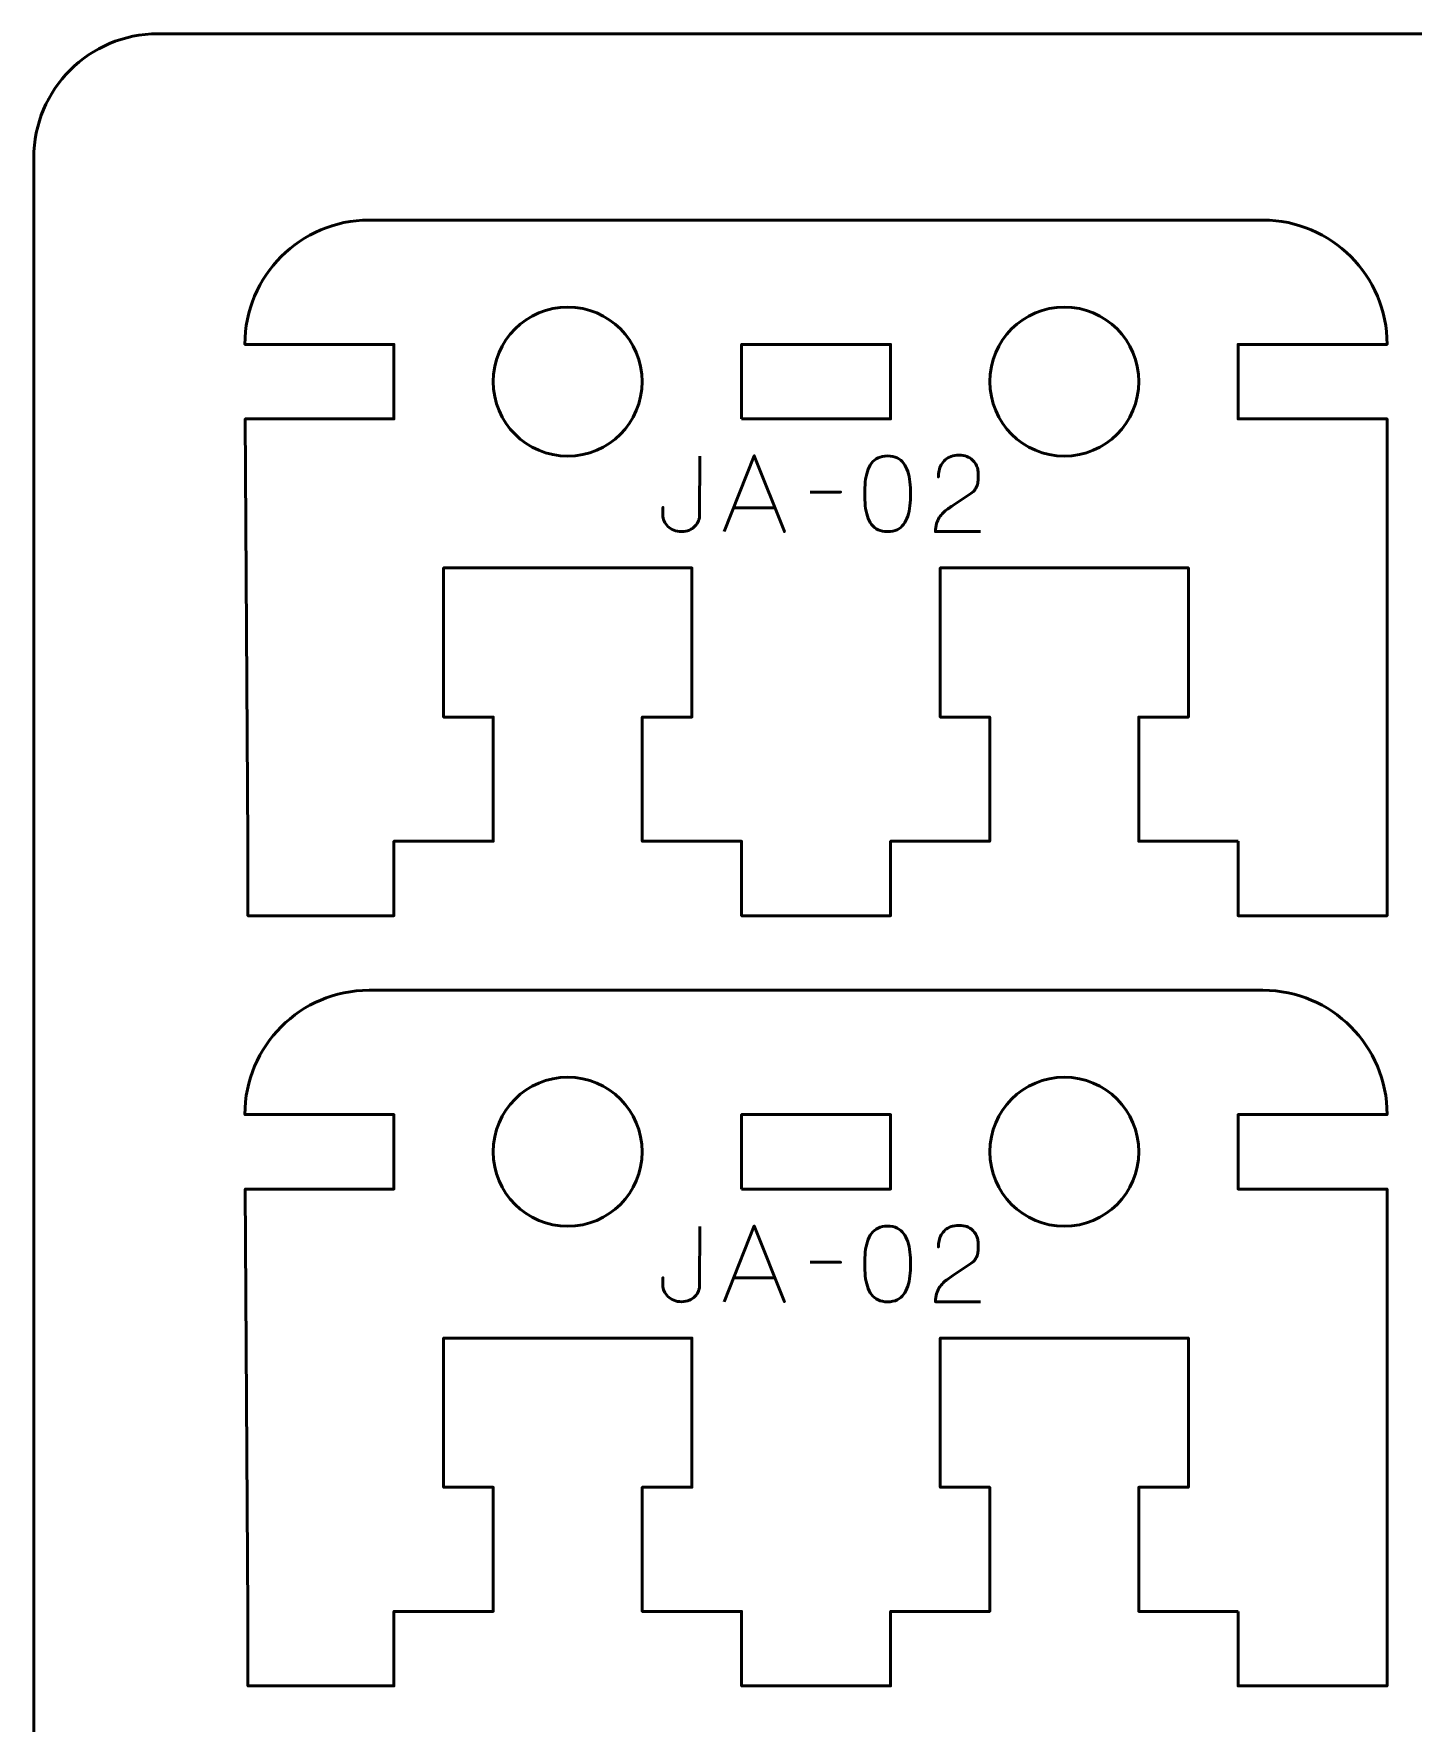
# Model space of a CAD drawing. Header units: centimetres. Extents: x -21 to 0, y -29.7 to 0.
# Drawn here: x -21 to -15.44, y -6.8 to 0 of the extents above; entities that cross this region are included whole.
import ezdxf

# ---------------------------------------------------------------- set-up
doc = ezdxf.new("R2010")
doc.units = ezdxf.units.CM
doc.header["$MEASUREMENT"] = 0
doc.layers.add('Layer 1', color=7, linetype='Continuous')

msp = doc.modelspace()

# ---------------------------------------------------------------- linework, layer by layer
at = {"layer": 'Layer 1', "color": 250, "lineweight": 53}
for points in [[(-18.15, -1.55005), (-17.55, -1.55005), (-17.55, -1.25005), (-18.15, -1.25005), (-18.15, -1.55005)], [(-18.15, -4.65005), (-17.55, -4.65005), (-17.55, -4.35005), (-18.15, -4.35005), (-18.15, -4.65005)]]:
    msp.add_lwpolyline(points, close=True, dxfattribs=at)
at = {"layer": 'Layer 1', "color": 22, "lineweight": 53}
msp.add_open_spline([(-21.00003, -29.19995), (-21.00003, -29.19995), (-21.00003, -0.49992), (-21.00003, -0.49992), (-21.00003, -0.49992), (-21.00003, -0.22295), (-20.77694, 0.00004), (-20.49994, 0.00004), (-20.49994, 0.00004), (-20.49994, 0.00004), (-0.50008, 0.00004), (-0.50008, 0.00004), (-0.50008, 0.00004), (-0.22294, 0.00004), (0.00002, -0.22295), (0.00002, -0.49992), (0.00002, -0.49992), (0.00002, -0.49992), (0.00002, -29.19995), (0.00002, -29.19995), (0.00002, -29.19995), (0.00002, -29.47695), (-0.22294, -29.70004), (-0.50008, -29.70004), (-0.50008, -29.70004), (-0.50008, -29.70004), (-20.49994, -29.70004), (-20.49994, -29.70004), (-20.49994, -29.70004), (-20.77694, -29.70004), (-21.00003, -29.47695), (-21.00003, -29.19995)], degree=3, knots=[0, 0, 0, 0, 0.125, 0.125, 0.125, 0.125, 0.25, 0.25, 0.25, 0.25, 0.375, 0.375, 0.375, 0.375, 0.5, 0.5, 0.5, 0.5, 0.625, 0.625, 0.625, 0.625, 0.75, 0.75, 0.75, 0.75, 0.875, 0.875, 0.875, 0.875, 1, 1, 1, 1], dxfattribs=at)
at = {"layer": 'Layer 1', "color": 114, "lineweight": 53}
for points in [[(-16.15, -3.25005), (-16.15, -3.25005), (-16.55, -3.25006), (-16.55, -3.25006), (-16.55, -3.25006), (-16.55, -3.25006), (-16.55, -2.75005), (-16.55, -2.75005), (-16.55, -2.75005), (-16.55, -2.75005), (-16.35, -2.75004), (-16.35, -2.75004), (-16.35, -2.75004), (-16.35, -2.75004), (-16.35, -2.15005), (-16.35, -2.15005), (-16.35, -2.15005), (-16.73333, -2.15005), (-16.96667, -2.15005), (-17.35, -2.15005), (-17.35, -2.15005), (-17.35, -2.15005), (-17.35, -2.75004), (-17.35, -2.75004), (-17.35, -2.75004), (-17.35, -2.75004), (-17.15, -2.75005), (-17.15, -2.75005), (-17.15, -2.75005), (-17.15, -2.75005), (-17.15, -3.25005), (-17.15, -3.25005), (-17.15, -3.25005), (-17.15, -3.25005), (-17.55, -3.25005), (-17.55, -3.25005), (-17.55, -3.25005), (-17.55, -3.25005), (-17.55, -3.55005), (-17.55, -3.55005), (-17.55, -3.55005), (-17.55, -3.55005), (-18.15, -3.55005), (-18.15, -3.55005), (-18.15, -3.55005), (-18.15, -3.55005), (-18.15, -3.25005), (-18.15, -3.25005), (-18.15, -3.25005), (-18.15, -3.25005), (-18.55, -3.25006), (-18.55, -3.25006), (-18.55, -3.25006), (-18.55, -3.25006), (-18.55, -2.75005), (-18.55, -2.75005), (-18.55, -2.75005), (-18.55, -2.75005), (-18.35, -2.75004), (-18.35, -2.75004), (-18.35, -2.75004), (-18.35, -2.75004), (-18.35, -2.15005), (-18.35, -2.15005), (-18.35, -2.15005), (-18.73333, -2.15005), (-18.96667, -2.15005), (-19.35, -2.15005), (-19.35, -2.15005), (-19.35, -2.15005), (-19.35, -2.75004), (-19.35, -2.75004), (-19.35, -2.75004), (-19.35, -2.75004), (-19.15, -2.75005), (-19.15, -2.75005), (-19.15, -2.75005), (-19.15, -2.75005), (-19.15, -3.25005), (-19.15, -3.25005), (-19.15, -3.25005), (-19.15, -3.25005), (-19.55, -3.25005), (-19.55, -3.25005), (-19.55, -3.25005), (-19.55, -3.25005), (-19.55, -3.55005), (-19.55, -3.55005), (-19.55, -3.55005), (-19.55, -3.55005), (-20.1375, -3.55005), (-20.1375, -3.55005), (-20.1375, -3.55005), (-20.1375, -3.55005), (-20.1375, -3.25005), (-20.1375, -3.25005), (-20.1375, -3.25005), (-20.1375, -3.25005), (-20.14812, -1.55005), (-20.14812, -1.55005), (-20.14812, -1.55005), (-20.14812, -1.55005), (-19.55, -1.55005), (-19.55, -1.55005), (-19.55, -1.55005), (-19.55, -1.55005), (-19.55, -1.25005), (-19.55, -1.25005), (-19.55, -1.25005), (-19.55, -1.25005), (-20.15, -1.25005), (-20.15, -1.25005), (-20.15, -1.25005), (-20.15, -0.97396), (-19.92609, -0.75005), (-19.65, -0.75005), (-19.65, -0.75005), (-19.65, -0.75005), (-16.05, -0.75005), (-16.05, -0.75005), (-16.05, -0.75005), (-15.77391, -0.75005), (-15.55, -0.97396), (-15.55, -1.25005), (-15.55, -1.25005), (-15.55, -1.25005), (-16.15, -1.25005), (-16.15, -1.25005), (-16.15, -1.25005), (-16.15, -1.25005), (-16.15, -1.55005), (-16.15, -1.55005), (-16.15, -1.55005), (-16.15, -1.55005), (-15.55, -1.55005), (-15.55, -1.55005), (-15.55, -1.55005), (-15.55, -1.55005), (-15.55, -3.25006), (-15.55, -3.25006), (-15.55, -3.25006), (-15.55, -3.25006), (-15.55, -3.25005), (-15.55, -3.25005), (-15.55, -3.25005), (-15.55, -3.25005), (-15.55, -3.55005), (-15.55, -3.55005), (-15.55, -3.55005), (-15.55, -3.55005), (-16.15, -3.55005), (-16.15, -3.55005), (-16.15, -3.55005), (-16.15, -3.55005), (-16.15, -3.25005), (-16.15, -3.25005)], [(-16.15, -6.35005), (-16.15, -6.35005), (-16.55, -6.35006), (-16.55, -6.35006), (-16.55, -6.35006), (-16.55, -6.35006), (-16.55, -5.85005), (-16.55, -5.85005), (-16.55, -5.85005), (-16.55, -5.85005), (-16.35, -5.85004), (-16.35, -5.85004), (-16.35, -5.85004), (-16.35, -5.85004), (-16.35, -5.25005), (-16.35, -5.25005), (-16.35, -5.25005), (-16.73333, -5.25005), (-16.96667, -5.25005), (-17.35, -5.25005), (-17.35, -5.25005), (-17.35, -5.25005), (-17.35, -5.85004), (-17.35, -5.85004), (-17.35, -5.85004), (-17.35, -5.85004), (-17.15, -5.85005), (-17.15, -5.85005), (-17.15, -5.85005), (-17.15, -5.85005), (-17.15, -6.35005), (-17.15, -6.35005), (-17.15, -6.35005), (-17.15, -6.35005), (-17.55, -6.35005), (-17.55, -6.35005), (-17.55, -6.35005), (-17.55, -6.35005), (-17.55, -6.65005), (-17.55, -6.65005), (-17.55, -6.65005), (-17.55, -6.65005), (-18.15, -6.65005), (-18.15, -6.65005), (-18.15, -6.65005), (-18.15, -6.65005), (-18.15, -6.35005), (-18.15, -6.35005), (-18.15, -6.35005), (-18.15, -6.35005), (-18.55, -6.35006), (-18.55, -6.35006), (-18.55, -6.35006), (-18.55, -6.35006), (-18.55, -5.85005), (-18.55, -5.85005), (-18.55, -5.85005), (-18.55, -5.85005), (-18.35, -5.85004), (-18.35, -5.85004), (-18.35, -5.85004), (-18.35, -5.85004), (-18.35, -5.25005), (-18.35, -5.25005), (-18.35, -5.25005), (-18.73333, -5.25005), (-18.96667, -5.25005), (-19.35, -5.25005), (-19.35, -5.25005), (-19.35, -5.25005), (-19.35, -5.85004), (-19.35, -5.85004), (-19.35, -5.85004), (-19.35, -5.85004), (-19.15, -5.85005), (-19.15, -5.85005), (-19.15, -5.85005), (-19.15, -5.85005), (-19.15, -6.35005), (-19.15, -6.35005), (-19.15, -6.35005), (-19.15, -6.35005), (-19.55, -6.35005), (-19.55, -6.35005), (-19.55, -6.35005), (-19.55, -6.35005), (-19.55, -6.65005), (-19.55, -6.65005), (-19.55, -6.65005), (-19.55, -6.65005), (-20.1375, -6.65005), (-20.1375, -6.65005), (-20.1375, -6.65005), (-20.1375, -6.65005), (-20.1375, -6.35005), (-20.1375, -6.35005), (-20.1375, -6.35005), (-20.1375, -6.35005), (-20.14812, -4.65005), (-20.14812, -4.65005), (-20.14812, -4.65005), (-20.14812, -4.65005), (-19.55, -4.65005), (-19.55, -4.65005), (-19.55, -4.65005), (-19.55, -4.65005), (-19.55, -4.35005), (-19.55, -4.35005), (-19.55, -4.35005), (-19.55, -4.35005), (-20.15, -4.35005), (-20.15, -4.35005), (-20.15, -4.35005), (-20.15, -4.07396), (-19.92609, -3.85005), (-19.65, -3.85005), (-19.65, -3.85005), (-19.65, -3.85005), (-16.05, -3.85005), (-16.05, -3.85005), (-16.05, -3.85005), (-15.77391, -3.85005), (-15.55, -4.07396), (-15.55, -4.35005), (-15.55, -4.35005), (-15.55, -4.35005), (-16.15, -4.35005), (-16.15, -4.35005), (-16.15, -4.35005), (-16.15, -4.35005), (-16.15, -4.65005), (-16.15, -4.65005), (-16.15, -4.65005), (-16.15, -4.65005), (-15.55, -4.65005), (-15.55, -4.65005), (-15.55, -4.65005), (-15.55, -4.65005), (-15.55, -6.35006), (-15.55, -6.35006), (-15.55, -6.35006), (-15.55, -6.35006), (-15.55, -6.35005), (-15.55, -6.35005), (-15.55, -6.35005), (-15.55, -6.35005), (-15.55, -6.65005), (-15.55, -6.65005), (-15.55, -6.65005), (-15.55, -6.65005), (-16.15, -6.65005), (-16.15, -6.65005), (-16.15, -6.65005), (-16.15, -6.65005), (-16.15, -6.35005), (-16.15, -6.35005)]]:
    msp.add_open_spline(points, degree=3, knots=[0, 0, 0, 0, 0.025641, 0.025641, 0.025641, 0.025641, 0.0512821, 0.0512821, 0.0512821, 0.0512821, 0.0769231, 0.0769231, 0.0769231, 0.0769231, 0.1025641, 0.1025641, 0.1025641, 0.1025641, 0.1282051, 0.1282051, 0.1282051, 0.1282051, 0.1538462, 0.1538462, 0.1538462, 0.1538462, 0.1794872, 0.1794872, 0.1794872, 0.1794872, 0.2051282, 0.2051282, 0.2051282, 0.2051282, 0.2307692, 0.2307692, 0.2307692, 0.2307692, 0.2564103, 0.2564103, 0.2564103, 0.2564103, 0.2820513, 0.2820513, 0.2820513, 0.2820513, 0.3076923, 0.3076923, 0.3076923, 0.3076923, 0.3333333, 0.3333333, 0.3333333, 0.3333333, 0.3589744, 0.3589744, 0.3589744, 0.3589744, 0.3846154, 0.3846154, 0.3846154, 0.3846154, 0.4102564, 0.4102564, 0.4102564, 0.4102564, 0.4358974, 0.4358974, 0.4358974, 0.4358974, 0.4615385, 0.4615385, 0.4615385, 0.4615385, 0.4871795, 0.4871795, 0.4871795, 0.4871795, 0.5128205, 0.5128205, 0.5128205, 0.5128205, 0.5384615, 0.5384615, 0.5384615, 0.5384615, 0.5641026, 0.5641026, 0.5641026, 0.5641026, 0.5897436, 0.5897436, 0.5897436, 0.5897436, 0.6153846, 0.6153846, 0.6153846, 0.6153846, 0.6410256, 0.6410256, 0.6410256, 0.6410256, 0.6666667, 0.6666667, 0.6666667, 0.6666667, 0.6923077, 0.6923077, 0.6923077, 0.6923077, 0.7179487, 0.7179487, 0.7179487, 0.7179487, 0.7435897, 0.7435897, 0.7435897, 0.7435897, 0.7692308, 0.7692308, 0.7692308, 0.7692308, 0.7948718, 0.7948718, 0.7948718, 0.7948718, 0.8205128, 0.8205128, 0.8205128, 0.8205128, 0.8461538, 0.8461538, 0.8461538, 0.8461538, 0.8717949, 0.8717949, 0.8717949, 0.8717949, 0.8974359, 0.8974359, 0.8974359, 0.8974359, 0.9230769, 0.9230769, 0.9230769, 0.9230769, 0.9487179, 0.9487179, 0.9487179, 0.9487179, 0.974359, 0.974359, 0.974359, 0.974359, 1, 1, 1, 1], dxfattribs=at)
at = {"layer": 'Layer 1', "color": 250, "lineweight": 53}
for points in [[(-18.55, -1.40005), (-18.55, -1.56571), (-18.68434, -1.70005), (-18.85, -1.70005), (-18.85, -1.70005), (-19.01566, -1.70005), (-19.15, -1.56571), (-19.15, -1.40005), (-19.15, -1.40005), (-19.15, -1.23439), (-19.01566, -1.10005), (-18.85, -1.10005), (-18.85, -1.10005), (-18.68434, -1.10005), (-18.55, -1.23439), (-18.55, -1.40005)], [(-16.55, -1.40005), (-16.55, -1.56571), (-16.68434, -1.70005), (-16.85, -1.70005), (-16.85, -1.70005), (-17.01566, -1.70005), (-17.15, -1.56571), (-17.15, -1.40005), (-17.15, -1.40005), (-17.15, -1.23439), (-17.01566, -1.10005), (-16.85, -1.10005), (-16.85, -1.10005), (-16.68434, -1.10005), (-16.55, -1.23439), (-16.55, -1.40005)], [(-18.55, -4.50005), (-18.55, -4.66571), (-18.68434, -4.80005), (-18.85, -4.80005), (-18.85, -4.80005), (-19.01566, -4.80005), (-19.15, -4.66571), (-19.15, -4.50005), (-19.15, -4.50005), (-19.15, -4.33439), (-19.01566, -4.20005), (-18.85, -4.20005), (-18.85, -4.20005), (-18.68434, -4.20005), (-18.55, -4.33439), (-18.55, -4.50005)], [(-16.55, -4.50005), (-16.55, -4.66571), (-16.68434, -4.80005), (-16.85, -4.80005), (-16.85, -4.80005), (-17.01566, -4.80005), (-17.15, -4.66571), (-17.15, -4.50005), (-17.15, -4.50005), (-17.15, -4.33439), (-17.01566, -4.20005), (-16.85, -4.20005), (-16.85, -4.20005), (-16.68434, -4.20005), (-16.55, -4.33439), (-16.55, -4.50005)]]:
    msp.add_open_spline(points, degree=3, knots=[0, 0, 0, 0, 0.25, 0.25, 0.25, 0.25, 0.5, 0.5, 0.5, 0.5, 0.75, 0.75, 0.75, 0.75, 1, 1, 1, 1], dxfattribs=at)
at = {"layer": 'Layer 1', "color": 30, "lineweight": 53}
for points, knots in [([(-18.21999, -2.00393), (-18.21999, -2.00393), (-18.09892, -1.69871), (-18.09892, -1.69871), (-18.09892, -1.69871), (-18.09892, -1.69871), (-17.97742, -2.00393), (-17.97742, -2.00393), (-17.97742, -2.00393), (-17.97742, -2.00393), (-18.09892, -1.69871), (-18.09892, -1.69871), (-18.09892, -1.69871), (-18.09892, -1.69871), (-18.21999, -2.00393), (-18.21999, -2.00393)], [0, 0, 0, 0, 0.25, 0.25, 0.25, 0.25, 0.5, 0.5, 0.5, 0.5, 0.75, 0.75, 0.75, 0.75, 1, 1, 1, 1]), ([(-17.56171, -2.00393), (-17.5469, -2.00386), (-17.53413, -2.00125), (-17.52347, -1.99617), (-17.52347, -1.99617), (-17.51289, -1.99109), (-17.50407, -1.98382), (-17.49702, -1.97458), (-17.49702, -1.97458), (-17.49003, -1.96527), (-17.48453, -1.95426), (-17.48044, -1.94156), (-17.48044, -1.94156), (-17.47641, -1.92886), (-17.47352, -1.91496), (-17.4719, -1.89972), (-17.4719, -1.89972), (-17.4702, -1.88448), (-17.46936, -1.86846), (-17.46943, -1.85153), (-17.46943, -1.85153), (-17.46936, -1.83467), (-17.4702, -1.81865), (-17.4719, -1.80348), (-17.4719, -1.80348), (-17.47352, -1.78831), (-17.47641, -1.77434), (-17.48044, -1.76164), (-17.48044, -1.76164), (-17.48453, -1.74901), (-17.49003, -1.73801), (-17.49702, -1.72862), (-17.49702, -1.72862), (-17.50407, -1.71931), (-17.51289, -1.71204), (-17.52347, -1.70696), (-17.52347, -1.70696), (-17.53413, -1.70181), (-17.5469, -1.6992), (-17.56171, -1.69913), (-17.56171, -1.69913), (-17.57653, -1.6992), (-17.5893, -1.70181), (-17.59996, -1.70696), (-17.59996, -1.70696), (-17.61054, -1.71204), (-17.61936, -1.71931), (-17.62641, -1.72862), (-17.62641, -1.72862), (-17.6334, -1.73801), (-17.6389, -1.74901), (-17.64299, -1.76164), (-17.64299, -1.76164), (-17.64702, -1.77434), (-17.64991, -1.78831), (-17.65153, -1.80348), (-17.65153, -1.80348), (-17.65322, -1.81865), (-17.65407, -1.83467), (-17.654, -1.85153), (-17.654, -1.85153), (-17.65407, -1.86846), (-17.65322, -1.88448), (-17.65153, -1.89972), (-17.65153, -1.89972), (-17.64991, -1.91496), (-17.64702, -1.92886), (-17.64299, -1.94156), (-17.64299, -1.94156), (-17.6389, -1.95426), (-17.6334, -1.96527), (-17.62641, -1.97458), (-17.62641, -1.97458), (-17.61936, -1.98382), (-17.61054, -1.99109), (-17.59996, -1.99617), (-17.59996, -1.99617), (-17.5893, -2.00125), (-17.57653, -2.00386), (-17.56171, -2.00393)], [0, 0, 0, 0, 0.05, 0.05, 0.05, 0.05, 0.1, 0.1, 0.1, 0.1, 0.15, 0.15, 0.15, 0.15, 0.2, 0.2, 0.2, 0.2, 0.25, 0.25, 0.25, 0.25, 0.3, 0.3, 0.3, 0.3, 0.35, 0.35, 0.35, 0.35, 0.4, 0.4, 0.4, 0.4, 0.45, 0.45, 0.45, 0.45, 0.5, 0.5, 0.5, 0.5, 0.55, 0.55, 0.55, 0.55, 0.6, 0.6, 0.6, 0.6, 0.65, 0.65, 0.65, 0.65, 0.7, 0.7, 0.7, 0.7, 0.75, 0.75, 0.75, 0.75, 0.8, 0.8, 0.8, 0.8, 0.85, 0.85, 0.85, 0.85, 0.9, 0.9, 0.9, 0.9, 0.95, 0.95, 0.95, 0.95, 1, 1, 1, 1]), ([(-17.56171, -2.00393), (-17.5469, -2.00386), (-17.53413, -2.00125), (-17.52347, -1.99617), (-17.52347, -1.99617), (-17.51289, -1.99109), (-17.50407, -1.98382), (-17.49702, -1.97458), (-17.49702, -1.97458), (-17.49003, -1.96527), (-17.48453, -1.95426), (-17.48044, -1.94156), (-17.48044, -1.94156), (-17.47641, -1.92886), (-17.47352, -1.91496), (-17.4719, -1.89972), (-17.4719, -1.89972), (-17.4702, -1.88448), (-17.46936, -1.86846), (-17.46943, -1.85153), (-17.46943, -1.85153), (-17.46936, -1.83467), (-17.4702, -1.81865), (-17.4719, -1.80348), (-17.4719, -1.80348), (-17.47352, -1.78831), (-17.47641, -1.77434), (-17.48044, -1.76164), (-17.48044, -1.76164), (-17.48453, -1.74901), (-17.49003, -1.73801), (-17.49702, -1.72862), (-17.49702, -1.72862), (-17.50407, -1.71931), (-17.51289, -1.71204), (-17.52347, -1.70696), (-17.52347, -1.70696), (-17.53413, -1.70181), (-17.5469, -1.6992), (-17.56171, -1.69913), (-17.56171, -1.69913), (-17.57653, -1.6992), (-17.5893, -1.70181), (-17.59996, -1.70696), (-17.59996, -1.70696), (-17.61054, -1.71204), (-17.61936, -1.71931), (-17.62641, -1.72862), (-17.62641, -1.72862), (-17.6334, -1.73801), (-17.6389, -1.74901), (-17.64299, -1.76164), (-17.64299, -1.76164), (-17.64702, -1.77434), (-17.64991, -1.78831), (-17.65153, -1.80348), (-17.65153, -1.80348), (-17.65322, -1.81865), (-17.65407, -1.83467), (-17.654, -1.85153), (-17.654, -1.85153), (-17.65407, -1.86846), (-17.65322, -1.88448), (-17.65153, -1.89972), (-17.65153, -1.89972), (-17.64991, -1.91496), (-17.64702, -1.92886), (-17.64299, -1.94156), (-17.64299, -1.94156), (-17.6389, -1.95426), (-17.6334, -1.96527), (-17.62641, -1.97458), (-17.62641, -1.97458), (-17.61936, -1.98382), (-17.61054, -1.99109), (-17.59996, -1.99617), (-17.59996, -1.99617), (-17.5893, -2.00125), (-17.57653, -2.00386), (-17.56171, -2.00393)], [0, 0, 0, 0, 0.05, 0.05, 0.05, 0.05, 0.1, 0.1, 0.1, 0.1, 0.15, 0.15, 0.15, 0.15, 0.2, 0.2, 0.2, 0.2, 0.25, 0.25, 0.25, 0.25, 0.3, 0.3, 0.3, 0.3, 0.35, 0.35, 0.35, 0.35, 0.4, 0.4, 0.4, 0.4, 0.45, 0.45, 0.45, 0.45, 0.5, 0.5, 0.5, 0.5, 0.55, 0.55, 0.55, 0.55, 0.6, 0.6, 0.6, 0.6, 0.65, 0.65, 0.65, 0.65, 0.7, 0.7, 0.7, 0.7, 0.75, 0.75, 0.75, 0.75, 0.8, 0.8, 0.8, 0.8, 0.85, 0.85, 0.85, 0.85, 0.9, 0.9, 0.9, 0.9, 0.95, 0.95, 0.95, 0.95, 1, 1, 1, 1]), ([(-17.18749, -2.00393), (-17.18749, -2.00393), (-17.3691, -2.00393), (-17.3691, -2.00393), (-17.3691, -2.00393), (-17.36875, -1.99165), (-17.3672, -1.98079), (-17.36458, -1.97147), (-17.36458, -1.97147), (-17.3619, -1.96216), (-17.35831, -1.95398), (-17.35386, -1.94692), (-17.35386, -1.94692), (-17.34934, -1.93987), (-17.34419, -1.93359), (-17.33834, -1.92808), (-17.33834, -1.92808), (-17.33248, -1.92251), (-17.3262, -1.91743), (-17.31943, -1.91263), (-17.31943, -1.91263), (-17.31266, -1.9079), (-17.30567, -1.90318), (-17.2984, -1.89852), (-17.2984, -1.89852), (-17.2984, -1.89852), (-17.22601, -1.85026), (-17.22601, -1.85026), (-17.22601, -1.85026), (-17.21861, -1.84504), (-17.21282, -1.83933), (-17.20873, -1.83319), (-17.20873, -1.83319), (-17.20457, -1.82705), (-17.20167, -1.82056), (-17.19991, -1.81371), (-17.19991, -1.81371), (-17.19822, -1.80694), (-17.19716, -1.79996), (-17.19681, -1.7929), (-17.19681, -1.7929), (-17.19645, -1.78577), (-17.19631, -1.77865), (-17.19638, -1.77152), (-17.19638, -1.77152), (-17.19638, -1.76567), (-17.19716, -1.75939), (-17.19871, -1.75261), (-17.19871, -1.75261), (-17.20033, -1.74591), (-17.20287, -1.73921), (-17.20647, -1.73258), (-17.20647, -1.73258), (-17.21007, -1.72594), (-17.21487, -1.71988), (-17.22086, -1.71437), (-17.22086, -1.71437), (-17.22686, -1.70894), (-17.23427, -1.70457), (-17.24309, -1.70125), (-17.24309, -1.70125), (-17.25191, -1.69793), (-17.26228, -1.69624), (-17.27427, -1.69617), (-17.27427, -1.69617), (-17.28634, -1.69624), (-17.29699, -1.69793), (-17.30617, -1.70118), (-17.30617, -1.70118), (-17.31534, -1.70442), (-17.32317, -1.70894), (-17.32966, -1.71465), (-17.32966, -1.71465), (-17.33615, -1.72037), (-17.34137, -1.727), (-17.34546, -1.73441), (-17.34546, -1.73441), (-17.34956, -1.74182), (-17.35252, -1.74972), (-17.35442, -1.75805), (-17.35442, -1.75805), (-17.35633, -1.76637), (-17.35725, -1.77484), (-17.35725, -1.78338), (-17.35725, -1.78338), (-17.35725, -1.77484), (-17.35633, -1.76637), (-17.35442, -1.75805), (-17.35442, -1.75805), (-17.35252, -1.74972), (-17.34956, -1.74182), (-17.34546, -1.73441), (-17.34546, -1.73441), (-17.34137, -1.727), (-17.33615, -1.72037), (-17.32966, -1.71465), (-17.32966, -1.71465), (-17.32317, -1.70894), (-17.31534, -1.70442), (-17.30617, -1.70118), (-17.30617, -1.70118), (-17.29699, -1.69793), (-17.28634, -1.69624), (-17.27427, -1.69617), (-17.27427, -1.69617), (-17.26228, -1.69624), (-17.25191, -1.69793), (-17.24309, -1.70125), (-17.24309, -1.70125), (-17.23427, -1.70457), (-17.22686, -1.70894), (-17.22086, -1.71437), (-17.22086, -1.71437), (-17.21487, -1.71988), (-17.21007, -1.72594), (-17.20647, -1.73258), (-17.20647, -1.73258), (-17.20287, -1.73921), (-17.20033, -1.74591), (-17.19871, -1.75261), (-17.19871, -1.75261), (-17.19716, -1.75939), (-17.19638, -1.76567), (-17.19638, -1.77152), (-17.19638, -1.77152), (-17.19631, -1.77865), (-17.19645, -1.78577), (-17.19681, -1.7929), (-17.19681, -1.7929), (-17.19716, -1.79996), (-17.19822, -1.80694), (-17.19991, -1.81371), (-17.19991, -1.81371), (-17.20167, -1.82056), (-17.20457, -1.82705), (-17.20873, -1.83319), (-17.20873, -1.83319), (-17.21282, -1.83933), (-17.21861, -1.84504), (-17.22601, -1.85026), (-17.22601, -1.85026), (-17.22601, -1.85026), (-17.2984, -1.89852), (-17.2984, -1.89852), (-17.2984, -1.89852), (-17.30567, -1.90318), (-17.31266, -1.9079), (-17.31943, -1.91263), (-17.31943, -1.91263), (-17.3262, -1.91743), (-17.33248, -1.92251), (-17.33834, -1.92808), (-17.33834, -1.92808), (-17.34419, -1.93359), (-17.34934, -1.93987), (-17.35386, -1.94692), (-17.35386, -1.94692), (-17.35831, -1.95398), (-17.3619, -1.96216), (-17.36458, -1.97147), (-17.36458, -1.97147), (-17.3672, -1.98079), (-17.36875, -1.99165), (-17.3691, -2.00393), (-17.3691, -2.00393), (-17.3691, -2.00393), (-17.18749, -2.00393), (-17.18749, -2.00393)], [0, 0, 0, 0, 0.0238095, 0.0238095, 0.0238095, 0.0238095, 0.047619, 0.047619, 0.047619, 0.047619, 0.0714286, 0.0714286, 0.0714286, 0.0714286, 0.0952381, 0.0952381, 0.0952381, 0.0952381, 0.1190476, 0.1190476, 0.1190476, 0.1190476, 0.1428571, 0.1428571, 0.1428571, 0.1428571, 0.1666667, 0.1666667, 0.1666667, 0.1666667, 0.1904762, 0.1904762, 0.1904762, 0.1904762, 0.2142857, 0.2142857, 0.2142857, 0.2142857, 0.2380952, 0.2380952, 0.2380952, 0.2380952, 0.2619048, 0.2619048, 0.2619048, 0.2619048, 0.2857143, 0.2857143, 0.2857143, 0.2857143, 0.3095238, 0.3095238, 0.3095238, 0.3095238, 0.3333333, 0.3333333, 0.3333333, 0.3333333, 0.3571429, 0.3571429, 0.3571429, 0.3571429, 0.3809524, 0.3809524, 0.3809524, 0.3809524, 0.4047619, 0.4047619, 0.4047619, 0.4047619, 0.4285714, 0.4285714, 0.4285714, 0.4285714, 0.452381, 0.452381, 0.452381, 0.452381, 0.4761905, 0.4761905, 0.4761905, 0.4761905, 0.5, 0.5, 0.5, 0.5, 0.5238095, 0.5238095, 0.5238095, 0.5238095, 0.547619, 0.547619, 0.547619, 0.547619, 0.5714286, 0.5714286, 0.5714286, 0.5714286, 0.5952381, 0.5952381, 0.5952381, 0.5952381, 0.6190476, 0.6190476, 0.6190476, 0.6190476, 0.6428571, 0.6428571, 0.6428571, 0.6428571, 0.6666667, 0.6666667, 0.6666667, 0.6666667, 0.6904762, 0.6904762, 0.6904762, 0.6904762, 0.7142857, 0.7142857, 0.7142857, 0.7142857, 0.7380952, 0.7380952, 0.7380952, 0.7380952, 0.7619048, 0.7619048, 0.7619048, 0.7619048, 0.7857143, 0.7857143, 0.7857143, 0.7857143, 0.8095238, 0.8095238, 0.8095238, 0.8095238, 0.8333333, 0.8333333, 0.8333333, 0.8333333, 0.8571429, 0.8571429, 0.8571429, 0.8571429, 0.8809524, 0.8809524, 0.8809524, 0.8809524, 0.9047619, 0.9047619, 0.9047619, 0.9047619, 0.9285714, 0.9285714, 0.9285714, 0.9285714, 0.952381, 0.952381, 0.952381, 0.952381, 0.9761905, 0.9761905, 0.9761905, 0.9761905, 1, 1, 1, 1]), ([(-18.3182, -1.7004), (-18.3182, -1.7004), (-18.31862, -1.93747), (-18.31862, -1.93747), (-18.31862, -1.93747), (-18.31862, -1.94516), (-18.32025, -1.95292), (-18.32335, -1.96061), (-18.32335, -1.96061), (-18.32653, -1.96837), (-18.33118, -1.97543), (-18.33732, -1.98192), (-18.33732, -1.98192), (-18.34353, -1.98834), (-18.35108, -1.99356), (-18.36004, -1.99744), (-18.36004, -1.99744), (-18.36907, -2.00139), (-18.37937, -2.00337), (-18.39101, -2.00351), (-18.39101, -2.00351), (-18.40266, -2.00351), (-18.41317, -2.0016), (-18.42248, -1.99786), (-18.42248, -1.99786), (-18.4318, -1.99405), (-18.43977, -1.98897), (-18.44633, -1.98255), (-18.44633, -1.98255), (-18.45296, -1.97613), (-18.45797, -1.96908), (-18.4615, -1.96124), (-18.4615, -1.96124), (-18.46503, -1.95341), (-18.46679, -1.94551), (-18.46679, -1.93747), (-18.46679, -1.93747), (-18.46679, -1.93747), (-18.46679, -1.90614), (-18.46679, -1.90614), (-18.46679, -1.90614), (-18.46679, -1.90614), (-18.46679, -1.93747), (-18.46679, -1.93747), (-18.46679, -1.93747), (-18.46679, -1.94551), (-18.46503, -1.95341), (-18.4615, -1.96124), (-18.4615, -1.96124), (-18.45797, -1.96908), (-18.45296, -1.97613), (-18.44633, -1.98255), (-18.44633, -1.98255), (-18.43977, -1.98897), (-18.4318, -1.99405), (-18.42248, -1.99786), (-18.42248, -1.99786), (-18.41317, -2.0016), (-18.40266, -2.00351), (-18.39101, -2.00351), (-18.39101, -2.00351), (-18.37937, -2.00337), (-18.36907, -2.00139), (-18.36004, -1.99744), (-18.36004, -1.99744), (-18.35108, -1.99356), (-18.34353, -1.98834), (-18.33732, -1.98192), (-18.33732, -1.98192), (-18.33118, -1.97543), (-18.32653, -1.96837), (-18.32335, -1.96061), (-18.32335, -1.96061), (-18.32025, -1.95292), (-18.31862, -1.94516), (-18.31862, -1.93747), (-18.31862, -1.93747), (-18.31862, -1.93747), (-18.3182, -1.7004), (-18.3182, -1.7004)], [0, 0, 0, 0, 0.05, 0.05, 0.05, 0.05, 0.1, 0.1, 0.1, 0.1, 0.15, 0.15, 0.15, 0.15, 0.2, 0.2, 0.2, 0.2, 0.25, 0.25, 0.25, 0.25, 0.3, 0.3, 0.3, 0.3, 0.35, 0.35, 0.35, 0.35, 0.4, 0.4, 0.4, 0.4, 0.45, 0.45, 0.45, 0.45, 0.5, 0.5, 0.5, 0.5, 0.55, 0.55, 0.55, 0.55, 0.6, 0.6, 0.6, 0.6, 0.65, 0.65, 0.65, 0.65, 0.7, 0.7, 0.7, 0.7, 0.75, 0.75, 0.75, 0.75, 0.8, 0.8, 0.8, 0.8, 0.85, 0.85, 0.85, 0.85, 0.9, 0.9, 0.9, 0.9, 0.95, 0.95, 0.95, 0.95, 1, 1, 1, 1]), ([(-17.87413, -1.84433), (-17.87413, -1.84433), (-17.75094, -1.84433), (-17.75094, -1.84433), (-17.75094, -1.84433), (-17.75094, -1.84433), (-17.87413, -1.84433), (-17.87413, -1.84433)], [0, 0, 0, 0, 0.5, 0.5, 0.5, 0.5, 1, 1, 1, 1]), ([(-18.18189, -1.90783), (-18.18189, -1.90783), (-18.01595, -1.90783), (-18.01595, -1.90783), (-18.01595, -1.90783), (-18.01595, -1.90783), (-18.18189, -1.90783), (-18.18189, -1.90783)], [0, 0, 0, 0, 0.5, 0.5, 0.5, 0.5, 1, 1, 1, 1]), ([(-18.3182, -4.8004), (-18.3182, -4.8004), (-18.31862, -5.03747), (-18.31862, -5.03747), (-18.31862, -5.03747), (-18.31862, -5.04516), (-18.32025, -5.05292), (-18.32335, -5.06061), (-18.32335, -5.06061), (-18.32653, -5.06837), (-18.33118, -5.07543), (-18.33732, -5.08192), (-18.33732, -5.08192), (-18.34353, -5.08834), (-18.35108, -5.09356), (-18.36004, -5.09744), (-18.36004, -5.09744), (-18.36907, -5.10139), (-18.37937, -5.10337), (-18.39101, -5.10351), (-18.39101, -5.10351), (-18.40266, -5.10351), (-18.41317, -5.1016), (-18.42248, -5.09786), (-18.42248, -5.09786), (-18.4318, -5.09405), (-18.43977, -5.08897), (-18.44633, -5.08255), (-18.44633, -5.08255), (-18.45296, -5.07613), (-18.45797, -5.06908), (-18.4615, -5.06124), (-18.4615, -5.06124), (-18.46503, -5.05341), (-18.46679, -5.04551), (-18.46679, -5.03747), (-18.46679, -5.03747), (-18.46679, -5.03747), (-18.46679, -5.00614), (-18.46679, -5.00614), (-18.46679, -5.00614), (-18.46679, -5.00614), (-18.46679, -5.03747), (-18.46679, -5.03747), (-18.46679, -5.03747), (-18.46679, -5.04551), (-18.46503, -5.05341), (-18.4615, -5.06124), (-18.4615, -5.06124), (-18.45797, -5.06908), (-18.45296, -5.07613), (-18.44633, -5.08255), (-18.44633, -5.08255), (-18.43977, -5.08897), (-18.4318, -5.09405), (-18.42248, -5.09786), (-18.42248, -5.09786), (-18.41317, -5.1016), (-18.40266, -5.10351), (-18.39101, -5.10351), (-18.39101, -5.10351), (-18.37937, -5.10337), (-18.36907, -5.10139), (-18.36004, -5.09744), (-18.36004, -5.09744), (-18.35108, -5.09356), (-18.34353, -5.08834), (-18.33732, -5.08192), (-18.33732, -5.08192), (-18.33118, -5.07543), (-18.32653, -5.06837), (-18.32335, -5.06061), (-18.32335, -5.06061), (-18.32025, -5.05292), (-18.31862, -5.04516), (-18.31862, -5.03747), (-18.31862, -5.03747), (-18.31862, -5.03747), (-18.3182, -4.8004), (-18.3182, -4.8004)], [0, 0, 0, 0, 0.05, 0.05, 0.05, 0.05, 0.1, 0.1, 0.1, 0.1, 0.15, 0.15, 0.15, 0.15, 0.2, 0.2, 0.2, 0.2, 0.25, 0.25, 0.25, 0.25, 0.3, 0.3, 0.3, 0.3, 0.35, 0.35, 0.35, 0.35, 0.4, 0.4, 0.4, 0.4, 0.45, 0.45, 0.45, 0.45, 0.5, 0.5, 0.5, 0.5, 0.55, 0.55, 0.55, 0.55, 0.6, 0.6, 0.6, 0.6, 0.65, 0.65, 0.65, 0.65, 0.7, 0.7, 0.7, 0.7, 0.75, 0.75, 0.75, 0.75, 0.8, 0.8, 0.8, 0.8, 0.85, 0.85, 0.85, 0.85, 0.9, 0.9, 0.9, 0.9, 0.95, 0.95, 0.95, 0.95, 1, 1, 1, 1]), ([(-18.21999, -5.10393), (-18.21999, -5.10393), (-18.09892, -4.79871), (-18.09892, -4.79871), (-18.09892, -4.79871), (-18.09892, -4.79871), (-17.97742, -5.10393), (-17.97742, -5.10393), (-17.97742, -5.10393), (-17.97742, -5.10393), (-18.09892, -4.79871), (-18.09892, -4.79871), (-18.09892, -4.79871), (-18.09892, -4.79871), (-18.21999, -5.10393), (-18.21999, -5.10393)], [0, 0, 0, 0, 0.25, 0.25, 0.25, 0.25, 0.5, 0.5, 0.5, 0.5, 0.75, 0.75, 0.75, 0.75, 1, 1, 1, 1]), ([(-17.56171, -5.10393), (-17.5469, -5.10386), (-17.53413, -5.10125), (-17.52347, -5.09617), (-17.52347, -5.09617), (-17.51289, -5.09109), (-17.50407, -5.08382), (-17.49702, -5.07458), (-17.49702, -5.07458), (-17.49003, -5.06527), (-17.48453, -5.05426), (-17.48044, -5.04156), (-17.48044, -5.04156), (-17.47641, -5.02886), (-17.47352, -5.01496), (-17.4719, -4.99972), (-17.4719, -4.99972), (-17.4702, -4.98448), (-17.46936, -4.96846), (-17.46943, -4.95153), (-17.46943, -4.95153), (-17.46936, -4.93467), (-17.4702, -4.91865), (-17.4719, -4.90348), (-17.4719, -4.90348), (-17.47352, -4.88831), (-17.47641, -4.87434), (-17.48044, -4.86164), (-17.48044, -4.86164), (-17.48453, -4.84901), (-17.49003, -4.83801), (-17.49702, -4.82862), (-17.49702, -4.82862), (-17.50407, -4.81931), (-17.51289, -4.81204), (-17.52347, -4.80696), (-17.52347, -4.80696), (-17.53413, -4.80181), (-17.5469, -4.7992), (-17.56171, -4.79913), (-17.56171, -4.79913), (-17.57653, -4.7992), (-17.5893, -4.80181), (-17.59996, -4.80696), (-17.59996, -4.80696), (-17.61054, -4.81204), (-17.61936, -4.81931), (-17.62641, -4.82862), (-17.62641, -4.82862), (-17.6334, -4.83801), (-17.6389, -4.84901), (-17.64299, -4.86164), (-17.64299, -4.86164), (-17.64702, -4.87434), (-17.64991, -4.88831), (-17.65153, -4.90348), (-17.65153, -4.90348), (-17.65322, -4.91865), (-17.65407, -4.93467), (-17.654, -4.95153), (-17.654, -4.95153), (-17.65407, -4.96846), (-17.65322, -4.98448), (-17.65153, -4.99972), (-17.65153, -4.99972), (-17.64991, -5.01496), (-17.64702, -5.02886), (-17.64299, -5.04156), (-17.64299, -5.04156), (-17.6389, -5.05426), (-17.6334, -5.06527), (-17.62641, -5.07458), (-17.62641, -5.07458), (-17.61936, -5.08382), (-17.61054, -5.09109), (-17.59996, -5.09617), (-17.59996, -5.09617), (-17.5893, -5.10125), (-17.57653, -5.10386), (-17.56171, -5.10393)], [0, 0, 0, 0, 0.05, 0.05, 0.05, 0.05, 0.1, 0.1, 0.1, 0.1, 0.15, 0.15, 0.15, 0.15, 0.2, 0.2, 0.2, 0.2, 0.25, 0.25, 0.25, 0.25, 0.3, 0.3, 0.3, 0.3, 0.35, 0.35, 0.35, 0.35, 0.4, 0.4, 0.4, 0.4, 0.45, 0.45, 0.45, 0.45, 0.5, 0.5, 0.5, 0.5, 0.55, 0.55, 0.55, 0.55, 0.6, 0.6, 0.6, 0.6, 0.65, 0.65, 0.65, 0.65, 0.7, 0.7, 0.7, 0.7, 0.75, 0.75, 0.75, 0.75, 0.8, 0.8, 0.8, 0.8, 0.85, 0.85, 0.85, 0.85, 0.9, 0.9, 0.9, 0.9, 0.95, 0.95, 0.95, 0.95, 1, 1, 1, 1]), ([(-17.56171, -5.10393), (-17.5469, -5.10386), (-17.53413, -5.10125), (-17.52347, -5.09617), (-17.52347, -5.09617), (-17.51289, -5.09109), (-17.50407, -5.08382), (-17.49702, -5.07458), (-17.49702, -5.07458), (-17.49003, -5.06527), (-17.48453, -5.05426), (-17.48044, -5.04156), (-17.48044, -5.04156), (-17.47641, -5.02886), (-17.47352, -5.01496), (-17.4719, -4.99972), (-17.4719, -4.99972), (-17.4702, -4.98448), (-17.46936, -4.96846), (-17.46943, -4.95153), (-17.46943, -4.95153), (-17.46936, -4.93467), (-17.4702, -4.91865), (-17.4719, -4.90348), (-17.4719, -4.90348), (-17.47352, -4.88831), (-17.47641, -4.87434), (-17.48044, -4.86164), (-17.48044, -4.86164), (-17.48453, -4.84901), (-17.49003, -4.83801), (-17.49702, -4.82862), (-17.49702, -4.82862), (-17.50407, -4.81931), (-17.51289, -4.81204), (-17.52347, -4.80696), (-17.52347, -4.80696), (-17.53413, -4.80181), (-17.5469, -4.7992), (-17.56171, -4.79913), (-17.56171, -4.79913), (-17.57653, -4.7992), (-17.5893, -4.80181), (-17.59996, -4.80696), (-17.59996, -4.80696), (-17.61054, -4.81204), (-17.61936, -4.81931), (-17.62641, -4.82862), (-17.62641, -4.82862), (-17.6334, -4.83801), (-17.6389, -4.84901), (-17.64299, -4.86164), (-17.64299, -4.86164), (-17.64702, -4.87434), (-17.64991, -4.88831), (-17.65153, -4.90348), (-17.65153, -4.90348), (-17.65322, -4.91865), (-17.65407, -4.93467), (-17.654, -4.95153), (-17.654, -4.95153), (-17.65407, -4.96846), (-17.65322, -4.98448), (-17.65153, -4.99972), (-17.65153, -4.99972), (-17.64991, -5.01496), (-17.64702, -5.02886), (-17.64299, -5.04156), (-17.64299, -5.04156), (-17.6389, -5.05426), (-17.6334, -5.06527), (-17.62641, -5.07458), (-17.62641, -5.07458), (-17.61936, -5.08382), (-17.61054, -5.09109), (-17.59996, -5.09617), (-17.59996, -5.09617), (-17.5893, -5.10125), (-17.57653, -5.10386), (-17.56171, -5.10393)], [0, 0, 0, 0, 0.05, 0.05, 0.05, 0.05, 0.1, 0.1, 0.1, 0.1, 0.15, 0.15, 0.15, 0.15, 0.2, 0.2, 0.2, 0.2, 0.25, 0.25, 0.25, 0.25, 0.3, 0.3, 0.3, 0.3, 0.35, 0.35, 0.35, 0.35, 0.4, 0.4, 0.4, 0.4, 0.45, 0.45, 0.45, 0.45, 0.5, 0.5, 0.5, 0.5, 0.55, 0.55, 0.55, 0.55, 0.6, 0.6, 0.6, 0.6, 0.65, 0.65, 0.65, 0.65, 0.7, 0.7, 0.7, 0.7, 0.75, 0.75, 0.75, 0.75, 0.8, 0.8, 0.8, 0.8, 0.85, 0.85, 0.85, 0.85, 0.9, 0.9, 0.9, 0.9, 0.95, 0.95, 0.95, 0.95, 1, 1, 1, 1]), ([(-17.18749, -5.10393), (-17.18749, -5.10393), (-17.3691, -5.10393), (-17.3691, -5.10393), (-17.3691, -5.10393), (-17.36875, -5.09165), (-17.3672, -5.08079), (-17.36458, -5.07147), (-17.36458, -5.07147), (-17.3619, -5.06216), (-17.35831, -5.05398), (-17.35386, -5.04692), (-17.35386, -5.04692), (-17.34934, -5.03987), (-17.34419, -5.03359), (-17.33834, -5.02808), (-17.33834, -5.02808), (-17.33248, -5.02251), (-17.3262, -5.01743), (-17.31943, -5.01263), (-17.31943, -5.01263), (-17.31266, -5.0079), (-17.30567, -5.00318), (-17.2984, -4.99852), (-17.2984, -4.99852), (-17.2984, -4.99852), (-17.22601, -4.95026), (-17.22601, -4.95026), (-17.22601, -4.95026), (-17.21861, -4.94504), (-17.21282, -4.93933), (-17.20873, -4.93319), (-17.20873, -4.93319), (-17.20457, -4.92705), (-17.20167, -4.92056), (-17.19991, -4.91371), (-17.19991, -4.91371), (-17.19822, -4.90694), (-17.19716, -4.89996), (-17.19681, -4.8929), (-17.19681, -4.8929), (-17.19645, -4.88577), (-17.19631, -4.87865), (-17.19638, -4.87152), (-17.19638, -4.87152), (-17.19638, -4.86567), (-17.19716, -4.85939), (-17.19871, -4.85261), (-17.19871, -4.85261), (-17.20033, -4.84591), (-17.20287, -4.83921), (-17.20647, -4.83258), (-17.20647, -4.83258), (-17.21007, -4.82594), (-17.21487, -4.81988), (-17.22086, -4.81437), (-17.22086, -4.81437), (-17.22686, -4.80894), (-17.23427, -4.80457), (-17.24309, -4.80125), (-17.24309, -4.80125), (-17.25191, -4.79793), (-17.26228, -4.79624), (-17.27427, -4.79617), (-17.27427, -4.79617), (-17.28634, -4.79624), (-17.29699, -4.79793), (-17.30617, -4.80118), (-17.30617, -4.80118), (-17.31534, -4.80442), (-17.32317, -4.80894), (-17.32966, -4.81465), (-17.32966, -4.81465), (-17.33615, -4.82037), (-17.34137, -4.827), (-17.34546, -4.83441), (-17.34546, -4.83441), (-17.34956, -4.84182), (-17.35252, -4.84972), (-17.35442, -4.85805), (-17.35442, -4.85805), (-17.35633, -4.86637), (-17.35725, -4.87484), (-17.35725, -4.88338), (-17.35725, -4.88338), (-17.35725, -4.87484), (-17.35633, -4.86637), (-17.35442, -4.85805), (-17.35442, -4.85805), (-17.35252, -4.84972), (-17.34956, -4.84182), (-17.34546, -4.83441), (-17.34546, -4.83441), (-17.34137, -4.827), (-17.33615, -4.82037), (-17.32966, -4.81465), (-17.32966, -4.81465), (-17.32317, -4.80894), (-17.31534, -4.80442), (-17.30617, -4.80118), (-17.30617, -4.80118), (-17.29699, -4.79793), (-17.28634, -4.79624), (-17.27427, -4.79617), (-17.27427, -4.79617), (-17.26228, -4.79624), (-17.25191, -4.79793), (-17.24309, -4.80125), (-17.24309, -4.80125), (-17.23427, -4.80457), (-17.22686, -4.80894), (-17.22086, -4.81437), (-17.22086, -4.81437), (-17.21487, -4.81988), (-17.21007, -4.82594), (-17.20647, -4.83258), (-17.20647, -4.83258), (-17.20287, -4.83921), (-17.20033, -4.84591), (-17.19871, -4.85261), (-17.19871, -4.85261), (-17.19716, -4.85939), (-17.19638, -4.86567), (-17.19638, -4.87152), (-17.19638, -4.87152), (-17.19631, -4.87865), (-17.19645, -4.88577), (-17.19681, -4.8929), (-17.19681, -4.8929), (-17.19716, -4.89996), (-17.19822, -4.90694), (-17.19991, -4.91371), (-17.19991, -4.91371), (-17.20167, -4.92056), (-17.20457, -4.92705), (-17.20873, -4.93319), (-17.20873, -4.93319), (-17.21282, -4.93933), (-17.21861, -4.94504), (-17.22601, -4.95026), (-17.22601, -4.95026), (-17.22601, -4.95026), (-17.2984, -4.99852), (-17.2984, -4.99852), (-17.2984, -4.99852), (-17.30567, -5.00318), (-17.31266, -5.0079), (-17.31943, -5.01263), (-17.31943, -5.01263), (-17.3262, -5.01743), (-17.33248, -5.02251), (-17.33834, -5.02808), (-17.33834, -5.02808), (-17.34419, -5.03359), (-17.34934, -5.03987), (-17.35386, -5.04692), (-17.35386, -5.04692), (-17.35831, -5.05398), (-17.3619, -5.06216), (-17.36458, -5.07147), (-17.36458, -5.07147), (-17.3672, -5.08079), (-17.36875, -5.09165), (-17.3691, -5.10393), (-17.3691, -5.10393), (-17.3691, -5.10393), (-17.18749, -5.10393), (-17.18749, -5.10393)], [0, 0, 0, 0, 0.0238095, 0.0238095, 0.0238095, 0.0238095, 0.047619, 0.047619, 0.047619, 0.047619, 0.0714286, 0.0714286, 0.0714286, 0.0714286, 0.0952381, 0.0952381, 0.0952381, 0.0952381, 0.1190476, 0.1190476, 0.1190476, 0.1190476, 0.1428571, 0.1428571, 0.1428571, 0.1428571, 0.1666667, 0.1666667, 0.1666667, 0.1666667, 0.1904762, 0.1904762, 0.1904762, 0.1904762, 0.2142857, 0.2142857, 0.2142857, 0.2142857, 0.2380952, 0.2380952, 0.2380952, 0.2380952, 0.2619048, 0.2619048, 0.2619048, 0.2619048, 0.2857143, 0.2857143, 0.2857143, 0.2857143, 0.3095238, 0.3095238, 0.3095238, 0.3095238, 0.3333333, 0.3333333, 0.3333333, 0.3333333, 0.3571429, 0.3571429, 0.3571429, 0.3571429, 0.3809524, 0.3809524, 0.3809524, 0.3809524, 0.4047619, 0.4047619, 0.4047619, 0.4047619, 0.4285714, 0.4285714, 0.4285714, 0.4285714, 0.452381, 0.452381, 0.452381, 0.452381, 0.4761905, 0.4761905, 0.4761905, 0.4761905, 0.5, 0.5, 0.5, 0.5, 0.5238095, 0.5238095, 0.5238095, 0.5238095, 0.547619, 0.547619, 0.547619, 0.547619, 0.5714286, 0.5714286, 0.5714286, 0.5714286, 0.5952381, 0.5952381, 0.5952381, 0.5952381, 0.6190476, 0.6190476, 0.6190476, 0.6190476, 0.6428571, 0.6428571, 0.6428571, 0.6428571, 0.6666667, 0.6666667, 0.6666667, 0.6666667, 0.6904762, 0.6904762, 0.6904762, 0.6904762, 0.7142857, 0.7142857, 0.7142857, 0.7142857, 0.7380952, 0.7380952, 0.7380952, 0.7380952, 0.7619048, 0.7619048, 0.7619048, 0.7619048, 0.7857143, 0.7857143, 0.7857143, 0.7857143, 0.8095238, 0.8095238, 0.8095238, 0.8095238, 0.8333333, 0.8333333, 0.8333333, 0.8333333, 0.8571429, 0.8571429, 0.8571429, 0.8571429, 0.8809524, 0.8809524, 0.8809524, 0.8809524, 0.9047619, 0.9047619, 0.9047619, 0.9047619, 0.9285714, 0.9285714, 0.9285714, 0.9285714, 0.952381, 0.952381, 0.952381, 0.952381, 0.9761905, 0.9761905, 0.9761905, 0.9761905, 1, 1, 1, 1]), ([(-17.87413, -4.94433), (-17.87413, -4.94433), (-17.75094, -4.94433), (-17.75094, -4.94433), (-17.75094, -4.94433), (-17.75094, -4.94433), (-17.87413, -4.94433), (-17.87413, -4.94433)], [0, 0, 0, 0, 0.5, 0.5, 0.5, 0.5, 1, 1, 1, 1]), ([(-18.18189, -5.00783), (-18.18189, -5.00783), (-18.01595, -5.00783), (-18.01595, -5.00783), (-18.01595, -5.00783), (-18.01595, -5.00783), (-18.18189, -5.00783), (-18.18189, -5.00783)], [0, 0, 0, 0, 0.5, 0.5, 0.5, 0.5, 1, 1, 1, 1])]:
    msp.add_open_spline(points, degree=3, knots=knots, dxfattribs=at)

doc.saveas('drawing.dxf')
